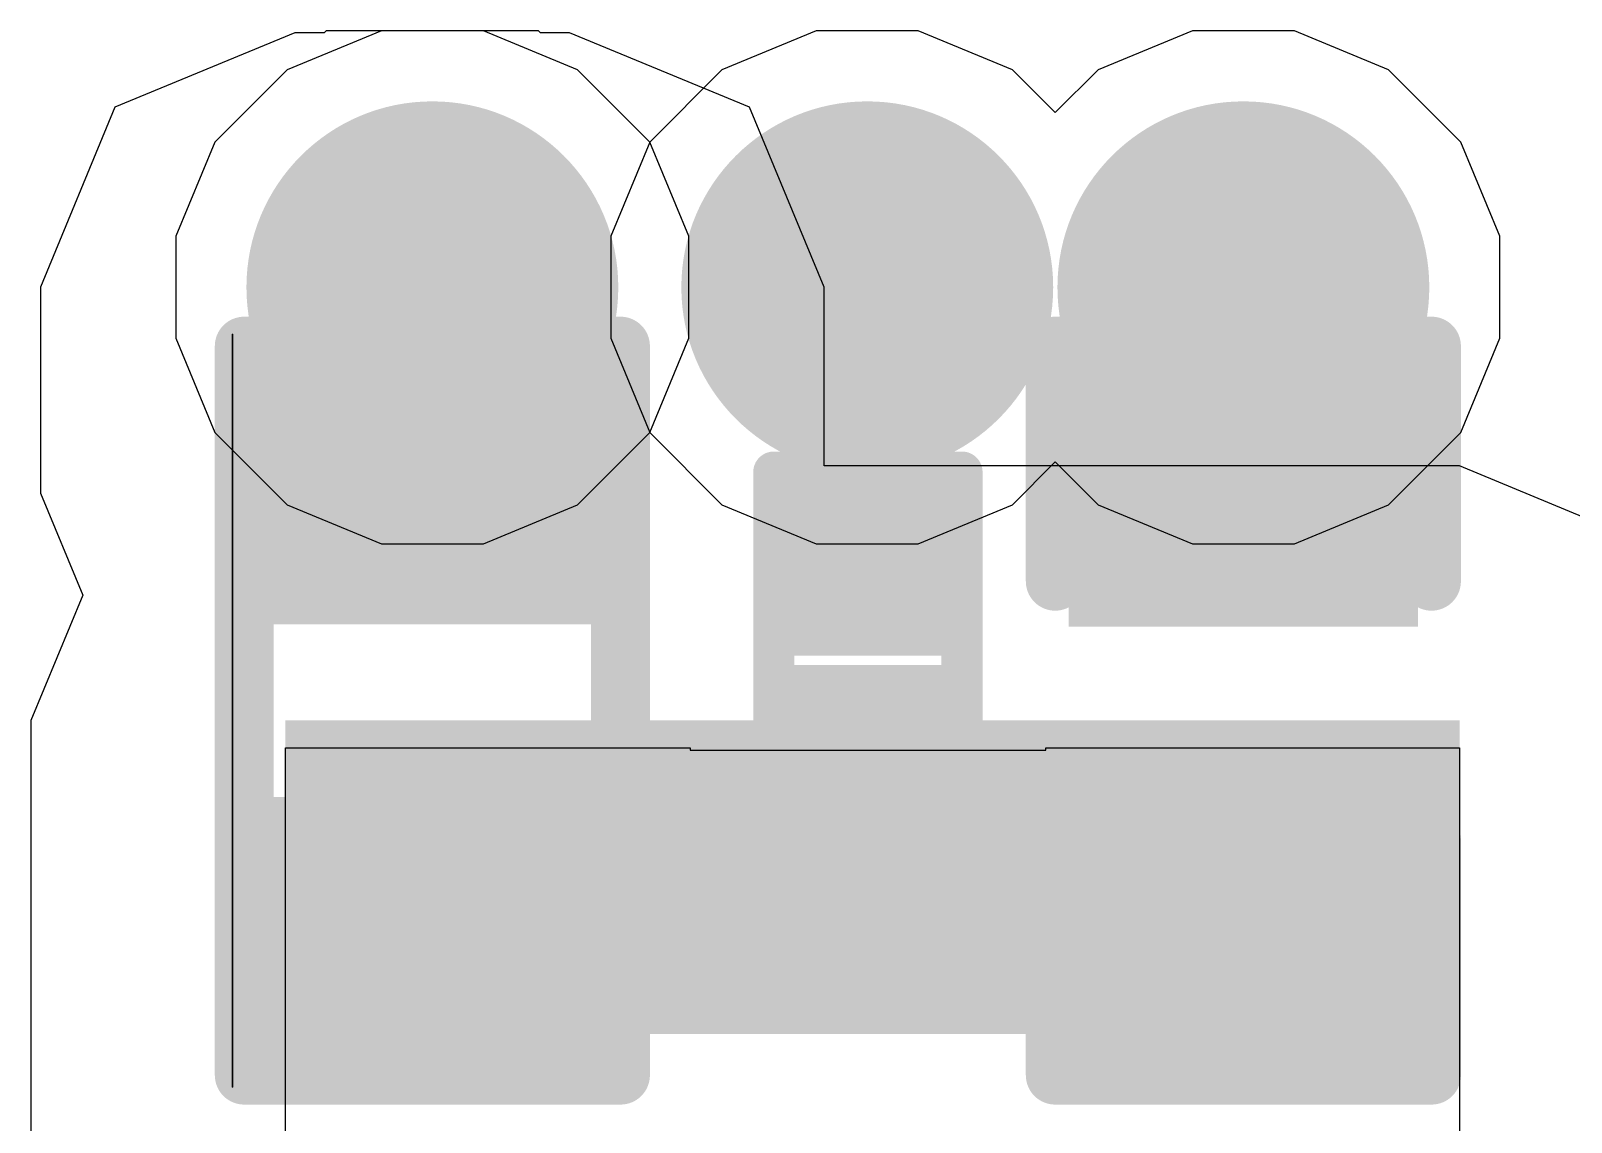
# Model space of a CAD drawing. Header units: inches. Extents: x -4 to 5258, y -4 to 5281.
# Drawn here: x 10.772 to 14.099, y 49.687 to 52.044 of the extents above; entities that cross this region are included whole.
import ezdxf

# ---------------------------------------------------------------- set-up
doc = ezdxf.new("R2010")
doc.units = ezdxf.units.IN
for name, color, linetype in [('Bottom Layer', 5, 'Continuous'), ('Bottom Solder', 6, 'Continuous'), ('Drill Drawing', 1, 'Continuous'), ('Layer 1', 16, 'Continuous'), ('Layer 2', 76, 'Continuous'), ('Top Layer', 1, 'Continuous'), ('Top Overlay', 2, 'Continuous'), ('Top Paste', 8, 'Continuous'), ('Top Solder', 216, 'Continuous'), ('Via Holes', 16, 'Continuous')]:
    doc.layers.add(name, color=color, linetype=linetype)

# ---------------------------------------------------------------- blocks, each defined once
blk = doc.blocks.new('R___0402_158')
at = {"layer": 'Top Layer'}
for points in [[(-0.6985, -0.31749746), (-0.6985, 0.3175025399999999), (-0.2413000000000001, 0.3175025400000001), (-0.2412999999999999, -0.31749746)], [(0.2413000000000001, -0.31749746), (0.2412999999999999, 0.3175025399999999), (0.6985, 0.3175025400000001), (0.6985, -0.31749746)]]:
    blk.add_hatch(color=1, dxfattribs=at).paths.add_polyline_path(points)
at = {"layer": 'Top Paste'}
for points in [[(-0.6985, -0.31749746), (-0.6985, 0.3175025399999999), (-0.2413000000000001, 0.3175025400000001), (-0.2412999999999999, -0.31749746)], [(0.2413000000000001, -0.31749746), (0.2412999999999999, 0.3175025399999999), (0.6985, 0.3175025400000001), (0.6985, -0.31749746)]]:
    blk.add_hatch(color=8, dxfattribs=at).paths.add_polyline_path(points)
at = {"layer": 'Top Solder'}
for points in [[(-0.75350116, -0.3724986200000001), (-0.75350116, 0.3725036999999999), (-0.18629884, 0.3725037), (-0.1862988399999999, -0.3724986199999999)], [(0.18629884, -0.3724986200000001), (0.1862988399999999, 0.3725036999999999), (0.75350116, 0.3725037), (0.75350116, -0.3724986199999999)]]:
    blk.add_hatch(color=216, dxfattribs=at).paths.add_polyline_path(points)
at = {"layer": 'Top Overlay'}
for points in [[(-0.7874, -0.40639746, 0.127, 0.127, 0), (-0.78740254, 0.40640508, 0.127, 0.127, 0)], [(0.78740254, 0.40640508, 0.127, 0.127, 0), (-0.78740254, 0.40640508, 0.127, 0.127, 0)], [(0.7874, -0.40639746, 0.127, 0.127, 0), (0.78740254, 0.40640508, 0.127, 0.127, 0)], [(0.7874, -0.40639746, 0.127, 0.127, 0), (-0.7874, -0.40639746, 0.127, 0.127, 0)], [(0.8128, -0.4317974599999999, 0.0032258, 0.0032258, 0), (-0.8128, -0.4317974599999999, 0.0032258, 0.0032258, 0)]]:
    blk.add_lwpolyline(points, format="xyseb", dxfattribs=at)
for points in [[(-0.8191525399999998, 0.40640508, 0.0635, 0.0635, 1), (-0.75565254, 0.40640508, 0.0635, 0.0635, 1)], [(-0.8191525399999998, 0.40640508, 0.0635, 0.0635, 1), (-0.75565254, 0.40640508, 0.0635, 0.0635, 1)], [(0.75565254, 0.40640508, 0.0635, 0.0635, 1), (0.8191525399999998, 0.40640508, 0.0635, 0.0635, 1)], [(0.75565254, 0.40640508, 0.0635, 0.0635, 1), (0.8191525399999998, 0.40640508, 0.0635, 0.0635, 1)], [(-0.8191499999999999, -0.40639746, 0.0635, 0.0635, 1), (-0.7556499999999999, -0.40639746, 0.0635, 0.0635, 1)], [(-0.8191499999999999, -0.40639746, 0.0635, 0.0635, 1), (-0.7556499999999999, -0.40639746, 0.0635, 0.0635, 1)], [(0.7556499999999999, -0.40639746, 0.0635, 0.0635, 1), (0.8191499999999999, -0.40639746, 0.0635, 0.0635, 1)], [(0.7556499999999999, -0.40639746, 0.0635, 0.0635, 1), (0.8191499999999999, -0.40639746, 0.0635, 0.0635, 1)], [(-0.81360518, -0.4317974599999999, 0.0016129, 0.0016129, 1), (-0.8119948199999999, -0.4317974599999999, 0.0016129, 0.0016129, 1)], [(0.8119948199999999, -0.4317974599999999, 0.0016129, 0.0016129, 1), (0.81360518, -0.4317974599999999, 0.0016129, 0.0016129, 1)]]:
    blk.add_lwpolyline(points, format="xyseb", close=True, dxfattribs=at)
blk = doc.blocks.new('DFN_2_0_3_0_6__226')
at = {"layer": 'Top Layer'}
for points in [[(-0.32999807, -0.12999974), (-0.32999807, 0.12999974), (-0.05999861000000001, 0.12999974), (-0.05999860999999997, -0.12999974)], [(0.06000115000000001, -0.12999974), (0.06000114999999998, 0.12999974), (0.33000061, 0.12999974), (0.33000061, -0.12999974)]]:
    blk.add_hatch(color=1, dxfattribs=at).paths.add_polyline_path(points)
at = {"layer": 'Top Paste'}
for points in [[(-0.32999807, -0.12999974), (-0.32999807, 0.12999974), (-0.05999861000000001, 0.12999974), (-0.05999860999999997, -0.12999974)], [(0.06000115000000001, -0.12999974), (0.06000114999999998, 0.12999974), (0.33000061, 0.12999974), (0.33000061, -0.12999974)]]:
    blk.add_hatch(color=8, dxfattribs=at).paths.add_polyline_path(points)
at = {"layer": 'Top Solder'}
for points in [[(-0.37999797, -0.17999964), (-0.37999797, 0.17999964), (-0.009998710000000037, 0.17999964), (-0.009998709999999963, -0.17999964)], [(0.01000125000000004, -0.17999964), (0.01000124999999996, 0.17999964), (0.38000051, 0.17999964), (0.38000051, -0.17999964)]]:
    blk.add_hatch(color=216, dxfattribs=at).paths.add_polyline_path(points)
at = {"layer": 'Top Overlay'}
for points in [[(-0.40639492, -0.20320254, 0.08889999999999999, 0.08889999999999999, 0), (-0.40639746, 0.2032, 0.08889999999999999, 0.08889999999999999, 0)], [(0.40640254, 0.2032, 0.08889999999999999, 0.08889999999999999, 0), (-0.40639746, 0.2032, 0.08889999999999999, 0.08889999999999999, 0)], [(0.40640254, -0.2032, 0.08889999999999999, 0.08889999999999999, 0), (0.40640254, 0.2032, 0.08889999999999999, 0.08889999999999999, 0)], [(-0.40639492, -0.20320254, 0.08889999999999999, 0.08889999999999999, 0), (0.40640254, -0.2032, 0.08889999999999999, 0.08889999999999999, 0)]]:
    blk.add_lwpolyline(points, format="xyseb", dxfattribs=at)
for points in [[(-0.42862246, 0.2032, 0.04445, 0.04445, 1), (-0.38417246, 0.2032, 0.04445, 0.04445, 1)], [(-0.42862246, 0.2032, 0.04445, 0.04445, 1), (-0.38417246, 0.2032, 0.04445, 0.04445, 1)], [(0.38417754, 0.2032, 0.04445, 0.04445, 1), (0.42862754, 0.2032, 0.04445, 0.04445, 1)], [(0.38417754, 0.2032, 0.04445, 0.04445, 1), (0.42862754, 0.2032, 0.04445, 0.04445, 1)], [(-0.4286199199999999, -0.20320254, 0.04445, 0.04445, 1), (-0.38416992, -0.20320254, 0.04445, 0.04445, 1)], [(-0.4286199199999999, -0.20320254, 0.04445, 0.04445, 1), (-0.38416992, -0.20320254, 0.04445, 0.04445, 1)], [(0.38417754, -0.2032, 0.04445, 0.04445, 1), (0.42862754, -0.2032, 0.04445, 0.04445, 1)], [(0.38417754, -0.2032, 0.04445, 0.04445, 1), (0.42862754, -0.2032, 0.04445, 0.04445, 1)]]:
    blk.add_lwpolyline(points, format="xyseb", close=True, dxfattribs=at)
blk = doc.blocks.new('C___0402_283')
at = {"layer": 'Top Layer'}
for points in [[(-0.6985, -0.3175), (-0.6985, 0.3174999999999999), (-0.2413000000000001, 0.3175), (-0.2412999999999999, -0.3174999999999999)], [(0.2413000000000001, -0.3175), (0.2412999999999999, 0.3174999999999999), (0.6985, 0.3175), (0.6985, -0.3174999999999999)]]:
    blk.add_hatch(color=1, dxfattribs=at).paths.add_polyline_path(points)
at = {"layer": 'Top Paste'}
for points in [[(-0.6985, -0.3175), (-0.6985, 0.3174999999999999), (-0.2413000000000001, 0.3175), (-0.2412999999999999, -0.3174999999999999)], [(0.2413000000000001, -0.3175), (0.2412999999999999, 0.3174999999999999), (0.6985, 0.3175), (0.6985, -0.3174999999999999)]]:
    blk.add_hatch(color=8, dxfattribs=at).paths.add_polyline_path(points)
at = {"layer": 'Top Solder'}
for points in [[(-0.7584998799999999, -0.3774998800000001), (-0.7584998799999999, 0.3774998799999999), (-0.1813001200000001, 0.3774998800000001), (-0.1813001199999999, -0.3774998799999999)], [(0.1813001200000001, -0.3774998800000001), (0.1813001199999999, 0.3774998799999999), (0.7584998799999999, 0.3774998800000001), (0.7584998799999999, -0.3774998799999999)]]:
    blk.add_hatch(color=216, dxfattribs=at).paths.add_polyline_path(points)
at = {"layer": 'Top Overlay'}
for points in [[(-0.2794, 0.4064, 0.127, 0.127, 0), (-0.7874, 0.4064, 0.127, 0.127, 0)], [(-0.7874, -0.4064, 0.127, 0.127, 0), (-0.7874, 0.4064, 0.127, 0.127, 0)], [(0.7874, 0.4064, 0.127, 0.127, 0), (0.2794, 0.4064, 0.127, 0.127, 0)], [(0.7874, -0.4064, 0.127, 0.127, 0), (0.7874, 0.4064, 0.127, 0.127, 0)], [(-0.2794, -0.4064, 0.127, 0.127, 0), (-0.7874, -0.4064, 0.127, 0.127, 0)], [(0.7874, -0.4064, 0.127, 0.127, 0), (0.2794, -0.4064, 0.127, 0.127, 0)]]:
    blk.add_lwpolyline(points, format="xyseb", dxfattribs=at)
for points in [[(-0.8191499999999999, 0.4064, 0.0635, 0.0635, 1), (-0.7556499999999999, 0.4064, 0.0635, 0.0635, 1)], [(-0.8191499999999999, 0.4064, 0.0635, 0.0635, 1), (-0.7556499999999999, 0.4064, 0.0635, 0.0635, 1)], [(-0.31115, 0.4064, 0.0635, 0.0635, 1), (-0.24765, 0.4064, 0.0635, 0.0635, 1)], [(0.24765, 0.4064, 0.0635, 0.0635, 1), (0.31115, 0.4064, 0.0635, 0.0635, 1)], [(0.7556499999999999, 0.4064, 0.0635, 0.0635, 1), (0.8191499999999999, 0.4064, 0.0635, 0.0635, 1)], [(0.7556499999999999, 0.4064, 0.0635, 0.0635, 1), (0.8191499999999999, 0.4064, 0.0635, 0.0635, 1)], [(-0.8191499999999999, -0.4064, 0.0635, 0.0635, 1), (-0.7556499999999999, -0.4064, 0.0635, 0.0635, 1)], [(-0.8191499999999999, -0.4064, 0.0635, 0.0635, 1), (-0.7556499999999999, -0.4064, 0.0635, 0.0635, 1)], [(-0.31115, -0.4064, 0.0635, 0.0635, 1), (-0.24765, -0.4064, 0.0635, 0.0635, 1)], [(0.24765, -0.4064, 0.0635, 0.0635, 1), (0.31115, -0.4064, 0.0635, 0.0635, 1)], [(0.7556499999999999, -0.4064, 0.0635, 0.0635, 1), (0.8191499999999999, -0.4064, 0.0635, 0.0635, 1)], [(0.7556499999999999, -0.4064, 0.0635, 0.0635, 1), (0.8191499999999999, -0.4064, 0.0635, 0.0635, 1)]]:
    blk.add_lwpolyline(points, format="xyseb", close=True, dxfattribs=at)

msp = doc.modelspace()

# ---------------------------------------------------------------- hatches: boundary and pattern name
at = {"layer": 'Bottom Layer'}
h = msp.add_hatch(color=5, dxfattribs=at)
edge = h.paths.add_edge_path()
edge.add_arc((11.6392706, 51.4898259), 0.2999994, 0, 360)
h = msp.add_hatch(color=5, dxfattribs=at)
edge = h.paths.add_edge_path()
edge.add_arc((12.5786515, 51.4898259), 0.2999994, 0, 360)
h = msp.add_hatch(color=5, dxfattribs=at)
edge = h.paths.add_edge_path()
edge.add_arc((13.39102986, 51.4898259), 0.2999994, 0, 360)
at = {"layer": 'Bottom Solder'}
h = msp.add_hatch(color=6, dxfattribs=at)
edge = h.paths.add_edge_path()
edge.add_arc((11.6392706, 51.4898259), 0.4015993999999999, 0, 360)
h = msp.add_hatch(color=6, dxfattribs=at)
edge = h.paths.add_edge_path()
edge.add_arc((12.5786515, 51.4898259), 0.4015993999999999, 0, 360)
h = msp.add_hatch(color=6, dxfattribs=at)
edge = h.paths.add_edge_path()
edge.add_arc((13.39102986, 51.4898259), 0.4015993999999999, 0, 360)
at = {"layer": 'Layer 1'}
h = msp.add_hatch(color=16, dxfattribs=at)
edge = h.paths.add_edge_path()
edge.add_arc((11.6392706, 51.4898259), 0.2999994, 0, 360)
h = msp.add_hatch(color=16, dxfattribs=at)
edge = h.paths.add_edge_path()
edge.add_arc((12.5786515, 51.4898259), 0.2999994, 0, 360)
h = msp.add_hatch(color=16, dxfattribs=at)
edge = h.paths.add_edge_path()
edge.add_arc((13.39102986, 51.4898259), 0.2999994, 0, 360)
at = {"layer": 'Layer 2'}
h = msp.add_hatch(color=76, dxfattribs=at)
edge = h.paths.add_edge_path()
edge.add_arc((11.6392706, 51.4898259), 0.2999994, 0, 360)
h = msp.add_hatch(color=76, dxfattribs=at)
edge = h.paths.add_edge_path()
edge.add_arc((12.5786515, 51.4898259), 0.2999994, 0, 360)
h = msp.add_hatch(color=76, dxfattribs=at)
edge = h.paths.add_edge_path()
edge.add_arc((13.39102986, 51.4898259), 0.2999994, 0, 360)
at = {"layer": 'Top Layer'}
h = msp.add_hatch(color=1, dxfattribs=at)
edge = h.paths.add_edge_path()
edge.add_arc((11.6392706, 51.4898259), 0.2999994, 0, 360)
h = msp.add_hatch(color=1, dxfattribs=at)
edge = h.paths.add_edge_path()
edge.add_arc((12.5786515, 51.4898259), 0.2999994, 0, 360)
h = msp.add_hatch(color=1, dxfattribs=at)
edge = h.paths.add_edge_path()
edge.add_arc((13.39102986, 51.4898259), 0.2999994, 0, 360)
for points in [[(11.34245636, 51.04532589999999), (11.93571908, 51.04532589999999), (11.93571908, 51.4898259), (11.34245636, 51.4898259)], [(13.09421562, 51.04532589999999), (13.68747834, 51.04532589999999), (13.68747834, 51.4898259), (13.09421562, 51.4898259)], [(11.3217706, 49.8769259), (13.8578844, 49.8769259), (13.8578844, 50.55417118), (11.3217706, 50.55417118)], [(12.4500386, 50.1055259), (12.71003808, 50.1055259), (12.71003808, 50.48923354), (12.4500386, 50.48923354)]]:
    msp.add_hatch(color=1, dxfattribs=at).paths.add_polyline_path(points)
at = {"layer": 'Top Solder'}
h = msp.add_hatch(color=216, dxfattribs=at)
edge = h.paths.add_edge_path()
edge.add_arc((11.6392706, 51.4898259), 0.4015993999999999, 0, 360)
h = msp.add_hatch(color=216, dxfattribs=at)
edge = h.paths.add_edge_path()
edge.add_arc((12.5786515, 51.4898259), 0.4015993999999999, 0, 360)
h = msp.add_hatch(color=216, dxfattribs=at)
edge = h.paths.add_edge_path()
edge.add_arc((13.39102986, 51.4898259), 0.4015993999999999, 0, 360)
at = {"layer": 'Via Holes'}
h = msp.add_hatch(color=7, dxfattribs=at)
edge = h.paths.add_edge_path()
edge.add_arc((11.6392706, 51.4898259), 0.1499997, 0, 360)
h = msp.add_hatch(color=7, dxfattribs=at)
edge = h.paths.add_edge_path()
edge.add_arc((12.5786515, 51.4898259), 0.1499997, 0, 360)
h = msp.add_hatch(color=7, dxfattribs=at)
edge = h.paths.add_edge_path()
edge.add_arc((13.39102986, 51.4898259), 0.1499997, 0, 360)

# ---------------------------------------------------------------- linework, layer by layer
at = {"layer": 'Bottom Layer'}
for p, q in [((11.5290727, 52.0438253), (11.32545614, 51.9594846)), ((11.7494685, 52.0438253), (11.5290727, 52.0438253)), ((11.95308506, 51.9594846), (11.7494685, 52.0438253)), ((11.32545614, 51.9594846), (11.1696119, 51.80364036)), ((12.1089293, 51.80364036), (11.95308506, 51.9594846)), ((11.1696119, 51.80364036), (11.0852712, 51.6000238)), ((12.19327, 51.6000238), (12.1089293, 51.80364036)), ((11.0852712, 51.6000238), (11.0852712, 51.37962799999999)), ((12.19327, 51.37962799999999), (12.19327, 51.6000238)), ((11.0852712, 51.37962799999999), (11.1696119, 51.17601144)), ((12.1089293, 51.17601144), (12.19327, 51.37962799999999)), ((11.1696119, 51.17601144), (11.32545614, 51.0201672)), ((11.95308506, 51.0201672), (12.1089293, 51.17601144)), ((11.32545614, 51.0201672), (11.5290727, 50.9358265)), ((11.7494685, 50.9358265), (11.95308506, 51.0201672)), ((11.5290727, 50.9358265), (11.7494685, 50.9358265))]:
    msp.add_line(p, q, dxfattribs=at)
at = {"layer": 'Drill Drawing'}
for points in [[(11.5122706, 51.61682589999999, 0.0508, 0.0508, 0), (11.5122706, 51.7438259, 0.0508, 0.0508, 0)], [(11.5122706, 51.7438259, 0.0508, 0.0508, 0), (11.7662706, 51.7438259, 0.0508, 0.0508, 0)], [(11.7662706, 51.61682589999999, 0.0508, 0.0508, 0), (11.7662706, 51.7438259, 0.0508, 0.0508, 0)], [(12.4516515, 51.61682589999999, 0.0508, 0.0508, 0), (12.4516515, 51.7438259, 0.0508, 0.0508, 0)], [(12.4516515, 51.7438259, 0.0508, 0.0508, 0), (12.7056515, 51.7438259, 0.0508, 0.0508, 0)], [(12.7056515, 51.61682589999999, 0.0508, 0.0508, 0), (12.7056515, 51.7438259, 0.0508, 0.0508, 0)], [(13.26402986, 51.61682589999999, 0.0508, 0.0508, 0), (13.26402986, 51.7438259, 0.0508, 0.0508, 0)], [(13.26402986, 51.7438259, 0.0508, 0.0508, 0), (13.51802986, 51.7438259, 0.0508, 0.0508, 0)], [(13.51802986, 51.61682589999999, 0.0508, 0.0508, 0), (13.51802986, 51.7438259, 0.0508, 0.0508, 0)], [(11.3852706, 51.3628259, 0.0508, 0.0508, 0), (11.3852706, 51.61682589999999, 0.0508, 0.0508, 0)], [(11.3852706, 51.61682589999999, 0.0508, 0.0508, 0), (11.5122706, 51.61682589999999, 0.0508, 0.0508, 0)], [(11.5630706, 51.5660259, 0.0508, 0.0508, 0), (11.5630706, 51.64222589999999, 0.0508, 0.0508, 0)], [(11.5630706, 51.64222589999999, 0.0508, 0.0508, 0), (11.7154706, 51.64222589999999, 0.0508, 0.0508, 0)], [(11.7154706, 51.5660259, 0.0508, 0.0508, 0), (11.7154706, 51.64222589999999, 0.0508, 0.0508, 0)], [(11.7662706, 51.61682589999999, 0.0508, 0.0508, 0), (11.8932706, 51.61682589999999, 0.0508, 0.0508, 0)], [(11.8932706, 51.3628259, 0.0508, 0.0508, 0), (11.8932706, 51.61682589999999, 0.0508, 0.0508, 0)], [(12.3246515, 51.3628259, 0.0508, 0.0508, 0), (12.3246515, 51.61682589999999, 0.0508, 0.0508, 0)], [(12.3246515, 51.61682589999999, 0.0508, 0.0508, 0), (12.4516515, 51.61682589999999, 0.0508, 0.0508, 0)], [(12.5024515, 51.5660259, 0.0508, 0.0508, 0), (12.5024515, 51.64222589999999, 0.0508, 0.0508, 0)], [(12.5024515, 51.64222589999999, 0.0508, 0.0508, 0), (12.6548515, 51.64222589999999, 0.0508, 0.0508, 0)], [(12.6548515, 51.5660259, 0.0508, 0.0508, 0), (12.6548515, 51.64222589999999, 0.0508, 0.0508, 0)], [(12.7056515, 51.61682589999999, 0.0508, 0.0508, 0), (12.8326515, 51.61682589999999, 0.0508, 0.0508, 0)], [(12.8326515, 51.3628259, 0.0508, 0.0508, 0), (12.8326515, 51.61682589999999, 0.0508, 0.0508, 0)], [(13.13702986, 51.3628259, 0.0508, 0.0508, 0), (13.13702986, 51.61682589999999, 0.0508, 0.0508, 0)], [(13.13702986, 51.61682589999999, 0.0508, 0.0508, 0), (13.26402986, 51.61682589999999, 0.0508, 0.0508, 0)], [(13.31482986, 51.5660259, 0.0508, 0.0508, 0), (13.31482986, 51.64222589999999, 0.0508, 0.0508, 0)], [(13.31482986, 51.64222589999999, 0.0508, 0.0508, 0), (13.46722986, 51.64222589999999, 0.0508, 0.0508, 0)], [(13.46722986, 51.5660259, 0.0508, 0.0508, 0), (13.46722986, 51.64222589999999, 0.0508, 0.0508, 0)], [(13.51802986, 51.61682589999999, 0.0508, 0.0508, 0), (13.64502986, 51.61682589999999, 0.0508, 0.0508, 0)], [(13.64502986, 51.3628259, 0.0508, 0.0508, 0), (13.64502986, 51.61682589999999, 0.0508, 0.0508, 0)], [(11.4868706, 51.4136259, 0.0508, 0.0508, 0), (11.4868706, 51.5660259, 0.0508, 0.0508, 0)], [(11.4868706, 51.5660259, 0.0508, 0.0508, 0), (11.5630706, 51.5660259, 0.0508, 0.0508, 0)], [(11.7154706, 51.5660259, 0.0508, 0.0508, 0), (11.7916706, 51.5660259, 0.0508, 0.0508, 0)], [(11.7916706, 51.4136259, 0.0508, 0.0508, 0), (11.7916706, 51.5660259, 0.0508, 0.0508, 0)], [(12.4262515, 51.4136259, 0.0508, 0.0508, 0), (12.4262515, 51.5660259, 0.0508, 0.0508, 0)], [(12.4262515, 51.5660259, 0.0508, 0.0508, 0), (12.5024515, 51.5660259, 0.0508, 0.0508, 0)], [(12.6548515, 51.5660259, 0.0508, 0.0508, 0), (12.7310515, 51.5660259, 0.0508, 0.0508, 0)], [(12.7310515, 51.4136259, 0.0508, 0.0508, 0), (12.7310515, 51.5660259, 0.0508, 0.0508, 0)], [(13.23862986, 51.4136259, 0.0508, 0.0508, 0), (13.23862986, 51.5660259, 0.0508, 0.0508, 0)], [(13.23862986, 51.5660259, 0.0508, 0.0508, 0), (13.31482986, 51.5660259, 0.0508, 0.0508, 0)], [(13.46722986, 51.5660259, 0.0508, 0.0508, 0), (13.54342986, 51.5660259, 0.0508, 0.0508, 0)], [(13.54342986, 51.4136259, 0.0508, 0.0508, 0), (13.54342986, 51.5660259, 0.0508, 0.0508, 0)], [(11.4868706, 51.4136259, 0.0508, 0.0508, 0), (11.5630706, 51.4136259, 0.0508, 0.0508, 0)], [(11.5630706, 51.33742589999999, 0.0508, 0.0508, 0), (11.5630706, 51.4136259, 0.0508, 0.0508, 0)], [(11.7154706, 51.4136259, 0.0508, 0.0508, 0), (11.7916706, 51.4136259, 0.0508, 0.0508, 0)], [(11.7154706, 51.33742589999999, 0.0508, 0.0508, 0), (11.7154706, 51.4136259, 0.0508, 0.0508, 0)], [(12.4262515, 51.4136259, 0.0508, 0.0508, 0), (12.5024515, 51.4136259, 0.0508, 0.0508, 0)], [(12.5024515, 51.33742589999999, 0.0508, 0.0508, 0), (12.5024515, 51.4136259, 0.0508, 0.0508, 0)], [(12.6548515, 51.4136259, 0.0508, 0.0508, 0), (12.7310515, 51.4136259, 0.0508, 0.0508, 0)], [(12.6548515, 51.33742589999999, 0.0508, 0.0508, 0), (12.6548515, 51.4136259, 0.0508, 0.0508, 0)], [(13.23862986, 51.4136259, 0.0508, 0.0508, 0), (13.31482986, 51.4136259, 0.0508, 0.0508, 0)], [(13.31482986, 51.33742589999999, 0.0508, 0.0508, 0), (13.31482986, 51.4136259, 0.0508, 0.0508, 0)], [(13.46722986, 51.4136259, 0.0508, 0.0508, 0), (13.54342986, 51.4136259, 0.0508, 0.0508, 0)], [(13.46722986, 51.33742589999999, 0.0508, 0.0508, 0), (13.46722986, 51.4136259, 0.0508, 0.0508, 0)], [(11.3852706, 51.3628259, 0.0508, 0.0508, 0), (11.5122706, 51.3628259, 0.0508, 0.0508, 0)], [(11.5122706, 51.23582589999999, 0.0508, 0.0508, 0), (11.5122706, 51.3628259, 0.0508, 0.0508, 0)], [(11.7662706, 51.3628259, 0.0508, 0.0508, 0), (11.8932706, 51.3628259, 0.0508, 0.0508, 0)], [(11.7662706, 51.23582589999999, 0.0508, 0.0508, 0), (11.7662706, 51.3628259, 0.0508, 0.0508, 0)], [(12.3246515, 51.3628259, 0.0508, 0.0508, 0), (12.4516515, 51.3628259, 0.0508, 0.0508, 0)], [(12.4516515, 51.23582589999999, 0.0508, 0.0508, 0), (12.4516515, 51.3628259, 0.0508, 0.0508, 0)], [(12.7056515, 51.3628259, 0.0508, 0.0508, 0), (12.8326515, 51.3628259, 0.0508, 0.0508, 0)], [(12.7056515, 51.23582589999999, 0.0508, 0.0508, 0), (12.7056515, 51.3628259, 0.0508, 0.0508, 0)], [(13.13702986, 51.3628259, 0.0508, 0.0508, 0), (13.26402986, 51.3628259, 0.0508, 0.0508, 0)], [(13.26402986, 51.23582589999999, 0.0508, 0.0508, 0), (13.26402986, 51.3628259, 0.0508, 0.0508, 0)], [(13.51802986, 51.3628259, 0.0508, 0.0508, 0), (13.64502986, 51.3628259, 0.0508, 0.0508, 0)], [(13.51802986, 51.23582589999999, 0.0508, 0.0508, 0), (13.51802986, 51.3628259, 0.0508, 0.0508, 0)], [(11.5630706, 51.33742589999999, 0.0508, 0.0508, 0), (11.7154706, 51.33742589999999, 0.0508, 0.0508, 0)], [(12.5024515, 51.33742589999999, 0.0508, 0.0508, 0), (12.6548515, 51.33742589999999, 0.0508, 0.0508, 0)], [(13.31482986, 51.33742589999999, 0.0508, 0.0508, 0), (13.46722986, 51.33742589999999, 0.0508, 0.0508, 0)], [(11.5122706, 51.23582589999999, 0.0508, 0.0508, 0), (11.7662706, 51.23582589999999, 0.0508, 0.0508, 0)], [(12.4516515, 51.23582589999999, 0.0508, 0.0508, 0), (12.7056515, 51.23582589999999, 0.0508, 0.0508, 0)], [(13.26402986, 51.23582589999999, 0.0508, 0.0508, 0), (13.51802986, 51.23582589999999, 0.0508, 0.0508, 0)]]:
    msp.add_lwpolyline(points, format="xyseb", dxfattribs=at)
for points in [[(11.4995706, 51.7438259, 0.0254, 0.0254, 1), (11.5249706, 51.7438259, 0.0254, 0.0254, 1)], [(11.4995706, 51.7438259, 0.0254, 0.0254, 1), (11.5249706, 51.7438259, 0.0254, 0.0254, 1)], [(11.7535706, 51.7438259, 0.0254, 0.0254, 1), (11.7789706, 51.7438259, 0.0254, 0.0254, 1)], [(11.7535706, 51.7438259, 0.0254, 0.0254, 1), (11.7789706, 51.7438259, 0.0254, 0.0254, 1)], [(12.4389515, 51.7438259, 0.0254, 0.0254, 1), (12.4643515, 51.7438259, 0.0254, 0.0254, 1)], [(12.4389515, 51.7438259, 0.0254, 0.0254, 1), (12.4643515, 51.7438259, 0.0254, 0.0254, 1)], [(12.6929515, 51.7438259, 0.0254, 0.0254, 1), (12.7183515, 51.7438259, 0.0254, 0.0254, 1)], [(12.6929515, 51.7438259, 0.0254, 0.0254, 1), (12.7183515, 51.7438259, 0.0254, 0.0254, 1)], [(13.25132986, 51.7438259, 0.0254, 0.0254, 1), (13.27672986, 51.7438259, 0.0254, 0.0254, 1)], [(13.25132986, 51.7438259, 0.0254, 0.0254, 1), (13.27672986, 51.7438259, 0.0254, 0.0254, 1)], [(13.50532986, 51.7438259, 0.0254, 0.0254, 1), (13.53072986, 51.7438259, 0.0254, 0.0254, 1)], [(13.50532986, 51.7438259, 0.0254, 0.0254, 1), (13.53072986, 51.7438259, 0.0254, 0.0254, 1)], [(11.3725706, 51.61682589999999, 0.0254, 0.0254, 1), (11.3979706, 51.61682589999999, 0.0254, 0.0254, 1)], [(11.3725706, 51.61682589999999, 0.0254, 0.0254, 1), (11.3979706, 51.61682589999999, 0.0254, 0.0254, 1)], [(11.4995706, 51.61682589999999, 0.0254, 0.0254, 1), (11.5249706, 51.61682589999999, 0.0254, 0.0254, 1)], [(11.4995706, 51.61682589999999, 0.0254, 0.0254, 1), (11.5249706, 51.61682589999999, 0.0254, 0.0254, 1)], [(11.5503706, 51.64222589999999, 0.0254, 0.0254, 1), (11.5757706, 51.64222589999999, 0.0254, 0.0254, 1)], [(11.5503706, 51.64222589999999, 0.0254, 0.0254, 1), (11.5757706, 51.64222589999999, 0.0254, 0.0254, 1)], [(11.7027706, 51.64222589999999, 0.0254, 0.0254, 1), (11.7281706, 51.64222589999999, 0.0254, 0.0254, 1)], [(11.7027706, 51.64222589999999, 0.0254, 0.0254, 1), (11.7281706, 51.64222589999999, 0.0254, 0.0254, 1)], [(11.7535706, 51.61682589999999, 0.0254, 0.0254, 1), (11.7789706, 51.61682589999999, 0.0254, 0.0254, 1)], [(11.7535706, 51.61682589999999, 0.0254, 0.0254, 1), (11.7789706, 51.61682589999999, 0.0254, 0.0254, 1)], [(11.8805706, 51.61682589999999, 0.0254, 0.0254, 1), (11.9059706, 51.61682589999999, 0.0254, 0.0254, 1)], [(11.8805706, 51.61682589999999, 0.0254, 0.0254, 1), (11.9059706, 51.61682589999999, 0.0254, 0.0254, 1)], [(12.3119515, 51.61682589999999, 0.0254, 0.0254, 1), (12.3373515, 51.61682589999999, 0.0254, 0.0254, 1)], [(12.3119515, 51.61682589999999, 0.0254, 0.0254, 1), (12.3373515, 51.61682589999999, 0.0254, 0.0254, 1)], [(12.4389515, 51.61682589999999, 0.0254, 0.0254, 1), (12.4643515, 51.61682589999999, 0.0254, 0.0254, 1)], [(12.4389515, 51.61682589999999, 0.0254, 0.0254, 1), (12.4643515, 51.61682589999999, 0.0254, 0.0254, 1)], [(12.4897515, 51.64222589999999, 0.0254, 0.0254, 1), (12.5151515, 51.64222589999999, 0.0254, 0.0254, 1)], [(12.4897515, 51.64222589999999, 0.0254, 0.0254, 1), (12.5151515, 51.64222589999999, 0.0254, 0.0254, 1)], [(12.6421515, 51.64222589999999, 0.0254, 0.0254, 1), (12.6675515, 51.64222589999999, 0.0254, 0.0254, 1)], [(12.6421515, 51.64222589999999, 0.0254, 0.0254, 1), (12.6675515, 51.64222589999999, 0.0254, 0.0254, 1)], [(12.6929515, 51.61682589999999, 0.0254, 0.0254, 1), (12.7183515, 51.61682589999999, 0.0254, 0.0254, 1)], [(12.6929515, 51.61682589999999, 0.0254, 0.0254, 1), (12.7183515, 51.61682589999999, 0.0254, 0.0254, 1)], [(12.8199515, 51.61682589999999, 0.0254, 0.0254, 1), (12.8453515, 51.61682589999999, 0.0254, 0.0254, 1)], [(12.8199515, 51.61682589999999, 0.0254, 0.0254, 1), (12.8453515, 51.61682589999999, 0.0254, 0.0254, 1)], [(13.12432986, 51.61682589999999, 0.0254, 0.0254, 1), (13.14972986, 51.61682589999999, 0.0254, 0.0254, 1)], [(13.12432986, 51.61682589999999, 0.0254, 0.0254, 1), (13.14972986, 51.61682589999999, 0.0254, 0.0254, 1)], [(13.25132986, 51.61682589999999, 0.0254, 0.0254, 1), (13.27672986, 51.61682589999999, 0.0254, 0.0254, 1)], [(13.25132986, 51.61682589999999, 0.0254, 0.0254, 1), (13.27672986, 51.61682589999999, 0.0254, 0.0254, 1)], [(13.30212986, 51.64222589999999, 0.0254, 0.0254, 1), (13.32752986, 51.64222589999999, 0.0254, 0.0254, 1)], [(13.30212986, 51.64222589999999, 0.0254, 0.0254, 1), (13.32752986, 51.64222589999999, 0.0254, 0.0254, 1)], [(13.45452986, 51.64222589999999, 0.0254, 0.0254, 1), (13.47992986, 51.64222589999999, 0.0254, 0.0254, 1)], [(13.45452986, 51.64222589999999, 0.0254, 0.0254, 1), (13.47992986, 51.64222589999999, 0.0254, 0.0254, 1)], [(13.50532986, 51.61682589999999, 0.0254, 0.0254, 1), (13.53072986, 51.61682589999999, 0.0254, 0.0254, 1)], [(13.50532986, 51.61682589999999, 0.0254, 0.0254, 1), (13.53072986, 51.61682589999999, 0.0254, 0.0254, 1)], [(13.63232986, 51.61682589999999, 0.0254, 0.0254, 1), (13.65772986, 51.61682589999999, 0.0254, 0.0254, 1)], [(13.63232986, 51.61682589999999, 0.0254, 0.0254, 1), (13.65772986, 51.61682589999999, 0.0254, 0.0254, 1)], [(11.4741706, 51.5660259, 0.0254, 0.0254, 1), (11.4995706, 51.5660259, 0.0254, 0.0254, 1)], [(11.4741706, 51.5660259, 0.0254, 0.0254, 1), (11.4995706, 51.5660259, 0.0254, 0.0254, 1)], [(11.5503706, 51.5660259, 0.0254, 0.0254, 1), (11.5757706, 51.5660259, 0.0254, 0.0254, 1)], [(11.5503706, 51.5660259, 0.0254, 0.0254, 1), (11.5757706, 51.5660259, 0.0254, 0.0254, 1)], [(11.7027706, 51.5660259, 0.0254, 0.0254, 1), (11.7281706, 51.5660259, 0.0254, 0.0254, 1)], [(11.7027706, 51.5660259, 0.0254, 0.0254, 1), (11.7281706, 51.5660259, 0.0254, 0.0254, 1)], [(11.7789706, 51.5660259, 0.0254, 0.0254, 1), (11.8043706, 51.5660259, 0.0254, 0.0254, 1)], [(11.7789706, 51.5660259, 0.0254, 0.0254, 1), (11.8043706, 51.5660259, 0.0254, 0.0254, 1)], [(12.4135515, 51.5660259, 0.0254, 0.0254, 1), (12.4389515, 51.5660259, 0.0254, 0.0254, 1)], [(12.4135515, 51.5660259, 0.0254, 0.0254, 1), (12.4389515, 51.5660259, 0.0254, 0.0254, 1)], [(12.4897515, 51.5660259, 0.0254, 0.0254, 1), (12.5151515, 51.5660259, 0.0254, 0.0254, 1)], [(12.4897515, 51.5660259, 0.0254, 0.0254, 1), (12.5151515, 51.5660259, 0.0254, 0.0254, 1)], [(12.6421515, 51.5660259, 0.0254, 0.0254, 1), (12.6675515, 51.5660259, 0.0254, 0.0254, 1)], [(12.6421515, 51.5660259, 0.0254, 0.0254, 1), (12.6675515, 51.5660259, 0.0254, 0.0254, 1)], [(12.7183515, 51.5660259, 0.0254, 0.0254, 1), (12.7437515, 51.5660259, 0.0254, 0.0254, 1)], [(12.7183515, 51.5660259, 0.0254, 0.0254, 1), (12.7437515, 51.5660259, 0.0254, 0.0254, 1)], [(13.22592986, 51.5660259, 0.0254, 0.0254, 1), (13.25132986, 51.5660259, 0.0254, 0.0254, 1)], [(13.22592986, 51.5660259, 0.0254, 0.0254, 1), (13.25132986, 51.5660259, 0.0254, 0.0254, 1)], [(13.30212986, 51.5660259, 0.0254, 0.0254, 1), (13.32752986, 51.5660259, 0.0254, 0.0254, 1)], [(13.30212986, 51.5660259, 0.0254, 0.0254, 1), (13.32752986, 51.5660259, 0.0254, 0.0254, 1)], [(13.45452986, 51.5660259, 0.0254, 0.0254, 1), (13.47992986, 51.5660259, 0.0254, 0.0254, 1)], [(13.45452986, 51.5660259, 0.0254, 0.0254, 1), (13.47992986, 51.5660259, 0.0254, 0.0254, 1)], [(13.53072986, 51.5660259, 0.0254, 0.0254, 1), (13.55612986, 51.5660259, 0.0254, 0.0254, 1)], [(13.53072986, 51.5660259, 0.0254, 0.0254, 1), (13.55612986, 51.5660259, 0.0254, 0.0254, 1)], [(11.4741706, 51.4136259, 0.0254, 0.0254, 1), (11.4995706, 51.4136259, 0.0254, 0.0254, 1)], [(11.4741706, 51.4136259, 0.0254, 0.0254, 1), (11.4995706, 51.4136259, 0.0254, 0.0254, 1)], [(11.5503706, 51.4136259, 0.0254, 0.0254, 1), (11.5757706, 51.4136259, 0.0254, 0.0254, 1)], [(11.5503706, 51.4136259, 0.0254, 0.0254, 1), (11.5757706, 51.4136259, 0.0254, 0.0254, 1)], [(11.7027706, 51.4136259, 0.0254, 0.0254, 1), (11.7281706, 51.4136259, 0.0254, 0.0254, 1)], [(11.7027706, 51.4136259, 0.0254, 0.0254, 1), (11.7281706, 51.4136259, 0.0254, 0.0254, 1)], [(11.7789706, 51.4136259, 0.0254, 0.0254, 1), (11.8043706, 51.4136259, 0.0254, 0.0254, 1)], [(11.7789706, 51.4136259, 0.0254, 0.0254, 1), (11.8043706, 51.4136259, 0.0254, 0.0254, 1)], [(12.4135515, 51.4136259, 0.0254, 0.0254, 1), (12.4389515, 51.4136259, 0.0254, 0.0254, 1)], [(12.4135515, 51.4136259, 0.0254, 0.0254, 1), (12.4389515, 51.4136259, 0.0254, 0.0254, 1)], [(12.4897515, 51.4136259, 0.0254, 0.0254, 1), (12.5151515, 51.4136259, 0.0254, 0.0254, 1)], [(12.4897515, 51.4136259, 0.0254, 0.0254, 1), (12.5151515, 51.4136259, 0.0254, 0.0254, 1)], [(12.6421515, 51.4136259, 0.0254, 0.0254, 1), (12.6675515, 51.4136259, 0.0254, 0.0254, 1)], [(12.6421515, 51.4136259, 0.0254, 0.0254, 1), (12.6675515, 51.4136259, 0.0254, 0.0254, 1)], [(12.7183515, 51.4136259, 0.0254, 0.0254, 1), (12.7437515, 51.4136259, 0.0254, 0.0254, 1)], [(12.7183515, 51.4136259, 0.0254, 0.0254, 1), (12.7437515, 51.4136259, 0.0254, 0.0254, 1)], [(13.22592986, 51.4136259, 0.0254, 0.0254, 1), (13.25132986, 51.4136259, 0.0254, 0.0254, 1)], [(13.22592986, 51.4136259, 0.0254, 0.0254, 1), (13.25132986, 51.4136259, 0.0254, 0.0254, 1)], [(13.30212986, 51.4136259, 0.0254, 0.0254, 1), (13.32752986, 51.4136259, 0.0254, 0.0254, 1)], [(13.30212986, 51.4136259, 0.0254, 0.0254, 1), (13.32752986, 51.4136259, 0.0254, 0.0254, 1)], [(13.45452986, 51.4136259, 0.0254, 0.0254, 1), (13.47992986, 51.4136259, 0.0254, 0.0254, 1)], [(13.45452986, 51.4136259, 0.0254, 0.0254, 1), (13.47992986, 51.4136259, 0.0254, 0.0254, 1)], [(13.53072986, 51.4136259, 0.0254, 0.0254, 1), (13.55612986, 51.4136259, 0.0254, 0.0254, 1)], [(13.53072986, 51.4136259, 0.0254, 0.0254, 1), (13.55612986, 51.4136259, 0.0254, 0.0254, 1)], [(11.3725706, 51.3628259, 0.0254, 0.0254, 1), (11.3979706, 51.3628259, 0.0254, 0.0254, 1)], [(11.3725706, 51.3628259, 0.0254, 0.0254, 1), (11.3979706, 51.3628259, 0.0254, 0.0254, 1)], [(11.4995706, 51.3628259, 0.0254, 0.0254, 1), (11.5249706, 51.3628259, 0.0254, 0.0254, 1)], [(11.4995706, 51.3628259, 0.0254, 0.0254, 1), (11.5249706, 51.3628259, 0.0254, 0.0254, 1)], [(11.7535706, 51.3628259, 0.0254, 0.0254, 1), (11.7789706, 51.3628259, 0.0254, 0.0254, 1)], [(11.7535706, 51.3628259, 0.0254, 0.0254, 1), (11.7789706, 51.3628259, 0.0254, 0.0254, 1)], [(11.8805706, 51.3628259, 0.0254, 0.0254, 1), (11.9059706, 51.3628259, 0.0254, 0.0254, 1)], [(11.8805706, 51.3628259, 0.0254, 0.0254, 1), (11.9059706, 51.3628259, 0.0254, 0.0254, 1)], [(12.3119515, 51.3628259, 0.0254, 0.0254, 1), (12.3373515, 51.3628259, 0.0254, 0.0254, 1)], [(12.3119515, 51.3628259, 0.0254, 0.0254, 1), (12.3373515, 51.3628259, 0.0254, 0.0254, 1)], [(12.4389515, 51.3628259, 0.0254, 0.0254, 1), (12.4643515, 51.3628259, 0.0254, 0.0254, 1)], [(12.4389515, 51.3628259, 0.0254, 0.0254, 1), (12.4643515, 51.3628259, 0.0254, 0.0254, 1)], [(12.6929515, 51.3628259, 0.0254, 0.0254, 1), (12.7183515, 51.3628259, 0.0254, 0.0254, 1)], [(12.6929515, 51.3628259, 0.0254, 0.0254, 1), (12.7183515, 51.3628259, 0.0254, 0.0254, 1)], [(12.8199515, 51.3628259, 0.0254, 0.0254, 1), (12.8453515, 51.3628259, 0.0254, 0.0254, 1)], [(12.8199515, 51.3628259, 0.0254, 0.0254, 1), (12.8453515, 51.3628259, 0.0254, 0.0254, 1)], [(13.12432986, 51.3628259, 0.0254, 0.0254, 1), (13.14972986, 51.3628259, 0.0254, 0.0254, 1)], [(13.12432986, 51.3628259, 0.0254, 0.0254, 1), (13.14972986, 51.3628259, 0.0254, 0.0254, 1)], [(13.25132986, 51.3628259, 0.0254, 0.0254, 1), (13.27672986, 51.3628259, 0.0254, 0.0254, 1)], [(13.25132986, 51.3628259, 0.0254, 0.0254, 1), (13.27672986, 51.3628259, 0.0254, 0.0254, 1)], [(13.50532986, 51.3628259, 0.0254, 0.0254, 1), (13.53072986, 51.3628259, 0.0254, 0.0254, 1)], [(13.50532986, 51.3628259, 0.0254, 0.0254, 1), (13.53072986, 51.3628259, 0.0254, 0.0254, 1)], [(13.63232986, 51.3628259, 0.0254, 0.0254, 1), (13.65772986, 51.3628259, 0.0254, 0.0254, 1)], [(13.63232986, 51.3628259, 0.0254, 0.0254, 1), (13.65772986, 51.3628259, 0.0254, 0.0254, 1)], [(11.5503706, 51.33742589999999, 0.0254, 0.0254, 1), (11.5757706, 51.33742589999999, 0.0254, 0.0254, 1)], [(11.5503706, 51.33742589999999, 0.0254, 0.0254, 1), (11.5757706, 51.33742589999999, 0.0254, 0.0254, 1)], [(11.7027706, 51.33742589999999, 0.0254, 0.0254, 1), (11.7281706, 51.33742589999999, 0.0254, 0.0254, 1)], [(11.7027706, 51.33742589999999, 0.0254, 0.0254, 1), (11.7281706, 51.33742589999999, 0.0254, 0.0254, 1)], [(12.4897515, 51.33742589999999, 0.0254, 0.0254, 1), (12.5151515, 51.33742589999999, 0.0254, 0.0254, 1)], [(12.4897515, 51.33742589999999, 0.0254, 0.0254, 1), (12.5151515, 51.33742589999999, 0.0254, 0.0254, 1)], [(12.6421515, 51.33742589999999, 0.0254, 0.0254, 1), (12.6675515, 51.33742589999999, 0.0254, 0.0254, 1)], [(12.6421515, 51.33742589999999, 0.0254, 0.0254, 1), (12.6675515, 51.33742589999999, 0.0254, 0.0254, 1)], [(13.30212986, 51.33742589999999, 0.0254, 0.0254, 1), (13.32752986, 51.33742589999999, 0.0254, 0.0254, 1)], [(13.30212986, 51.33742589999999, 0.0254, 0.0254, 1), (13.32752986, 51.33742589999999, 0.0254, 0.0254, 1)], [(13.45452986, 51.33742589999999, 0.0254, 0.0254, 1), (13.47992986, 51.33742589999999, 0.0254, 0.0254, 1)], [(13.45452986, 51.33742589999999, 0.0254, 0.0254, 1), (13.47992986, 51.33742589999999, 0.0254, 0.0254, 1)], [(11.4995706, 51.23582589999999, 0.0254, 0.0254, 1), (11.5249706, 51.23582589999999, 0.0254, 0.0254, 1)], [(11.4995706, 51.23582589999999, 0.0254, 0.0254, 1), (11.5249706, 51.23582589999999, 0.0254, 0.0254, 1)], [(11.7535706, 51.23582589999999, 0.0254, 0.0254, 1), (11.7789706, 51.23582589999999, 0.0254, 0.0254, 1)], [(11.7535706, 51.23582589999999, 0.0254, 0.0254, 1), (11.7789706, 51.23582589999999, 0.0254, 0.0254, 1)], [(12.4389515, 51.23582589999999, 0.0254, 0.0254, 1), (12.4643515, 51.23582589999999, 0.0254, 0.0254, 1)], [(12.4389515, 51.23582589999999, 0.0254, 0.0254, 1), (12.4643515, 51.23582589999999, 0.0254, 0.0254, 1)], [(12.6929515, 51.23582589999999, 0.0254, 0.0254, 1), (12.7183515, 51.23582589999999, 0.0254, 0.0254, 1)], [(12.6929515, 51.23582589999999, 0.0254, 0.0254, 1), (12.7183515, 51.23582589999999, 0.0254, 0.0254, 1)], [(13.25132986, 51.23582589999999, 0.0254, 0.0254, 1), (13.27672986, 51.23582589999999, 0.0254, 0.0254, 1)], [(13.25132986, 51.23582589999999, 0.0254, 0.0254, 1), (13.27672986, 51.23582589999999, 0.0254, 0.0254, 1)], [(13.50532986, 51.23582589999999, 0.0254, 0.0254, 1), (13.53072986, 51.23582589999999, 0.0254, 0.0254, 1)], [(13.50532986, 51.23582589999999, 0.0254, 0.0254, 1), (13.53072986, 51.23582589999999, 0.0254, 0.0254, 1)]]:
    msp.add_lwpolyline(points, format="xyseb", close=True, dxfattribs=at)
at = {"layer": 'Layer 1'}
for p, q in [((11.5290727, 52.0438253), (11.32545614, 51.9594846)), ((11.7494685, 52.0438253), (11.5290727, 52.0438253)), ((11.95308506, 51.9594846), (11.7494685, 52.0438253)), ((11.32545614, 51.9594846), (11.1696119, 51.80364036)), ((12.1089293, 51.80364036), (11.95308506, 51.9594846)), ((11.1696119, 51.80364036), (11.0852712, 51.6000238)), ((12.19327, 51.6000238), (12.1089293, 51.80364036)), ((11.0852712, 51.6000238), (11.0852712, 51.37962799999999)), ((12.19327, 51.37962799999999), (12.19327, 51.6000238)), ((11.0852712, 51.37962799999999), (11.1696119, 51.17601144)), ((12.1089293, 51.17601144), (12.19327, 51.37962799999999)), ((11.1696119, 51.17601144), (11.32545614, 51.0201672)), ((11.95308506, 51.0201672), (12.1089293, 51.17601144)), ((11.32545614, 51.0201672), (11.5290727, 50.9358265)), ((11.7494685, 50.9358265), (11.95308506, 51.0201672)), ((11.5290727, 50.9358265), (11.7494685, 50.9358265))]:
    msp.add_line(p, q, dxfattribs=at)
at = {"layer": 'Layer 2'}
for p, q in [((12.4684536, 52.0438253), (12.26483704, 51.9594846)), ((12.6888494, 52.0438253), (12.4684536, 52.0438253)), ((12.89246596, 51.9594846), (12.6888494, 52.0438253)), ((13.28083196, 52.0438253), (13.0772154, 51.9594846)), ((13.50122776, 52.0438253), (13.28083196, 52.0438253)), ((13.70484432, 51.9594846), (13.50122776, 52.0438253)), ((12.26483704, 51.9594846), (12.1089928, 51.80364036)), ((12.98484068, 51.86710987999999), (12.89246596, 51.9594846)), ((13.0772154, 51.9594846), (12.98484068, 51.86710987999999)), ((13.86068856, 51.80364036), (13.70484432, 51.9594846)), ((12.1089928, 51.80364036), (12.0246521, 51.6000238)), ((13.94502926, 51.6000238), (13.86068856, 51.80364036)), ((12.0246521, 51.6000238), (12.0246521, 51.37962799999999)), ((13.94502926, 51.37962799999999), (13.94502926, 51.6000238)), ((12.0246521, 51.37962799999999), (12.1089928, 51.17601144)), ((13.86068856, 51.17601144), (13.94502926, 51.37962799999999)), ((12.1089928, 51.17601144), (12.26483704, 51.0201672)), ((13.70484432, 51.0201672), (13.86068856, 51.17601144)), ((12.89246596, 51.0201672), (12.98484068, 51.11254191999999)), ((12.98484068, 51.11254191999999), (13.0772154, 51.0201672)), ((12.26483704, 51.0201672), (12.4684536, 50.9358265)), ((12.6888494, 50.9358265), (12.89246596, 51.0201672)), ((13.0772154, 51.0201672), (13.28083196, 50.9358265)), ((13.50122776, 50.9358265), (13.70484432, 51.0201672)), ((12.4684536, 50.9358265), (12.6888494, 50.9358265)), ((13.28083196, 50.9358265), (13.50122776, 50.9358265))]:
    msp.add_line(p, q, dxfattribs=at)
at = {"layer": 'Top Layer'}
for p, q in [((11.34245636, 52.03968001999999), (10.95365094, 51.87863132)), ((11.40565156, 52.03968001999999), (11.34245636, 52.03968001999999)), ((11.40979684, 52.0438253), (11.40565156, 52.03968001999999)), ((11.86874436, 52.0438253), (11.40979684, 52.0438253)), ((11.87288964, 52.03968001999999), (11.86874436, 52.0438253)), ((11.93571908, 52.03968001999999), (11.87288964, 52.03968001999999)), ((12.3245245, 51.87863132), (11.93571908, 52.03968001999999)), ((10.95365094, 51.87863132), (10.79260224, 51.4898259)), ((12.4855732, 51.4898259), (12.3245245, 51.87863132)), ((10.79260224, 51.4898259), (10.79260224, 51.04532589999999)), ((12.4855732, 51.1040253), (12.4855732, 51.4898259)), ((13.85788694, 51.1040253), (12.4855732, 51.1040253)), ((14.24669236, 50.94297659999999), (13.85788694, 51.1040253)), ((10.79260224, 51.04532589999999), (10.88398128, 50.82471927999999)), ((10.88398128, 50.82471927999999), (10.77191648, 50.55417118)), ((10.77191648, 50.55417118), (10.77191648, 49.8769259)), ((11.3217706, 47.96678239999999), (11.3217706, 50.49477581999999)), ((11.3217706, 50.49477581999999), (12.1960386, 50.49477581999999)), ((12.1960386, 50.49477581999999), (12.1960386, 50.49023684)), ((12.1960386, 50.49023684), (12.96403808, 50.49023684)), ((12.96403808, 50.49023684), (12.96403808, 50.49477581999999)), ((12.96403808, 50.49477581999999), (13.85788948, 50.49477581999999)), ((13.85788948, 50.49477581999999), (13.85788948, 47.84173058)), ((10.77191648, 49.8769259), (10.77191648, 48.67888664))]:
    msp.add_line(p, q, dxfattribs=at)
for points in [[(12.5786515, 51.4898259, 0.2032, 0.2032, 0), (12.57934492, 51.48913247999999, 0.2032, 0.2032, 0)], [(12.57934492, 50.93799566, 0.2032, 0.2032, 0), (12.57934492, 51.48913247999999, 0.2032, 0.2032, 0)], [(11.6392706, 50.1055259, 0.254, 0.254, 0), (12.5786515, 50.1055259, 0.254, 0.254, 0)], [(12.5786515, 50.1055259, 0.254, 0.254, 0), (12.58003834, 50.10691274, 0.254, 0.254, 0)], [(12.5786515, 50.1055259, 0.254, 0.254, 0), (13.47992986, 50.1055259, 0.254, 0.254, 0)], [(13.47992986, 50.1055259, 0.254, 0.254, 0), (13.58152986, 50.0039259, 0.254, 0.254, 0)], [(13.58152986, 50.00082202, 0.254, 0.254, 0), (13.58152986, 50.0039259, 0.254, 0.254, 0)]]:
    msp.add_lwpolyline(points, format="xyseb", dxfattribs=at)
for points in [[(12.5278515, 51.4898259, 0.1016, 0.1016, 1), (12.6294515, 51.4898259, 0.1016, 0.1016, 1)], [(12.52854492, 51.48913247999999, 0.1016, 0.1016, 1), (12.63014492, 51.48913247999999, 0.1016, 0.1016, 1)], [(12.52854492, 51.48913247999999, 0.1016, 0.1016, 1), (12.63014492, 51.48913247999999, 0.1016, 0.1016, 1)], [(12.52854492, 50.93799566, 0.1016, 0.1016, 1), (12.63014492, 50.93799566, 0.1016, 0.1016, 1)], [(11.5757706, 50.1055259, 0.127, 0.127, 1), (11.7027706, 50.1055259, 0.127, 0.127, 1)], [(12.5151515, 50.1055259, 0.127, 0.127, 1), (12.6421515, 50.1055259, 0.127, 0.127, 1)], [(12.5151515, 50.1055259, 0.127, 0.127, 1), (12.6421515, 50.1055259, 0.127, 0.127, 1)], [(12.5151515, 50.1055259, 0.127, 0.127, 1), (12.6421515, 50.1055259, 0.127, 0.127, 1)], [(12.51653834, 50.10691274, 0.127, 0.127, 1), (12.64353834, 50.10691274, 0.127, 0.127, 1)], [(13.41642986, 50.1055259, 0.127, 0.127, 1), (13.54342986, 50.1055259, 0.127, 0.127, 1)], [(13.41642986, 50.1055259, 0.127, 0.127, 1), (13.54342986, 50.1055259, 0.127, 0.127, 1)], [(13.51802986, 50.0039259, 0.127, 0.127, 1), (13.64502986, 50.0039259, 0.127, 0.127, 1)], [(13.51802986, 50.0039259, 0.127, 0.127, 1), (13.64502986, 50.0039259, 0.127, 0.127, 1)], [(13.51802986, 50.00082202, 0.127, 0.127, 1), (13.64502986, 50.00082202, 0.127, 0.127, 1)]]:
    msp.add_lwpolyline(points, format="xyseb", close=True, dxfattribs=at)

# ---------------------------------------------------------------- block references
at = {"rotation": 270}
for name, p in [('R___0402_158', (11.63926806, 50.5754259)), ('C___0402_283', (13.39102986, 50.5754259)), ('DFN_2_0_3_0_6__226', (12.58003834, 50.68423695999999))]:
    msp.add_blockref(name, p, dxfattribs=at)

doc.saveas('drawing.dxf')
